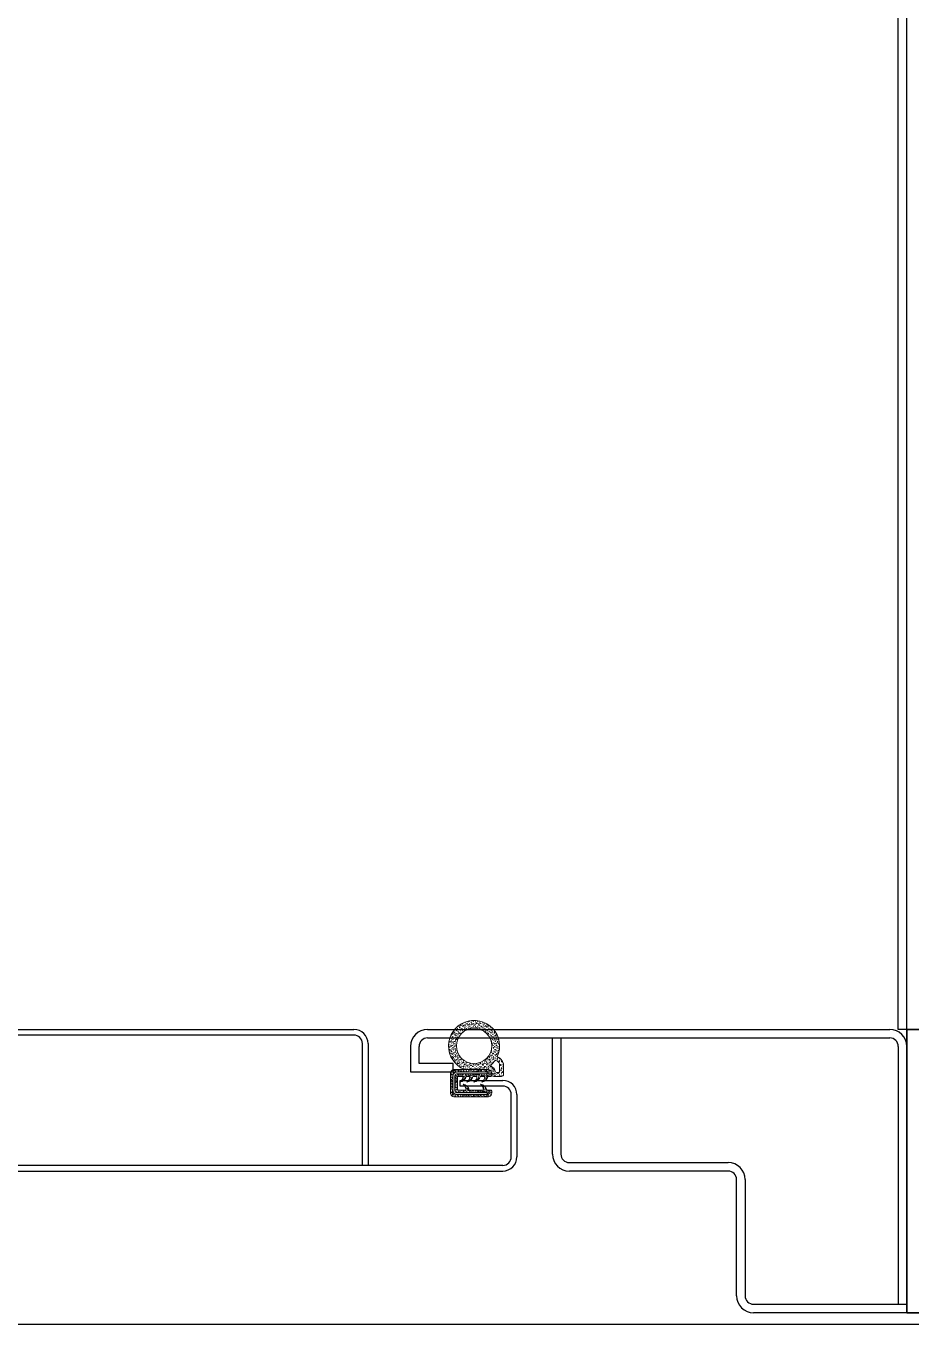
# Model space of a CAD drawing. Extents: x 758840 to 1108724, y -102573 to 143521.
# Drawn here: x 858301.9 to 858614.1, y 119782 to 120240.2 of the extents above; entities that cross this region are included whole.
import ezdxf

# ---------------------------------------------------------------- set-up
doc = ezdxf.new("R2010")
doc.units = 0
doc.header["$LTSCALE"] = 1000
doc.header["$MEASUREMENT"] = 0
doc.layers.add('GEN-DC 细实线', color=8, linetype='Continuous', lineweight=5)
doc.layers.add('室外柴油发电-2层', color=241, linetype='Continuous')

# ---------------------------------------------------------------- blocks, each defined once
blk = doc.blocks.new('$0$ARCH-DC$0$A$C198C5E16')
at = {"lineweight": 9}
h = blk.add_hatch(dxfattribs=at)
h.set_pattern_fill('AR-CONC', color=256, scale=0.006923, style=0)
h.set_pattern_definition([(130, (980.6558, -690.7537), (-1.2612785, -0.1103475), [0.1318846, -1.4507308]), (185, (980.6558, -690.7537), (0.2439888, 1.3226998), [0.1055077, -1.1605846]), (79.549, (980.5507, -690.7629), (-1.0172942, 1.2123463), [0.1120846, -1.2329308]), (133.8158, (980.6558, -690.402), (-1.876701, -0.2910623), [0.197827, -2.1760962]), (83.3644, (980.4994, -690.4262), (-1.6435678, 1.7129462), [0.168127, -1.8493962]), (188.816, (980.6558, -690.402), (-1.6435703, 1.712943), [0.1582615, -1.740877]), (159, (980.4799, -690.4899), (-1.0496415, -0.70799205), [0.1318846, -1.4507308]), (214, (980.4799, -690.4899), (-0.4278602, 1.2751475), [0.1055077, -1.1605846]), (108.5486, (980.3925, -690.5489), (-1.4774988, 0.5671582), [0.1120846, -1.2329308]), (142.5, (980.65577, -690.75366), (-0.02138264, 0.58538104), [0, -1.14651692, 0, -1.17816923, 0, -1.16498077]), (172.5, (980.6558, -690.75366), (-0.46259766, 0.69355783), [0, -0.6717323, 0, -1.12014, 0, -0.44401154]), (212.5, (981.0479, -690.75366), (-0.93870412, -0.03966054), [0, -0.4396154, 0, -1.3716, 0, -1.8200077]), (222.5, (981.22375, -690.7537), (-1.0255097, 0.17602955), [0, -0.5715, 0, -0.9108831, 0, -1.2924692])])
h.paths.add_polyline_path([(2.08, 27, 0.414214), (0.69, 25.61), (0.69, 18.69, 0.414214), (2.08, 17.3), (13.85, 17.3, 0.414214), (15.23, 18.69), (15.23, 19.38, 0.414214), (14.88, 19.73), (13.94, 19.73, 0.302712), (11.73, 21.8, -0.24787), (12.8, 19.73), (11.16, 19.73, 0.302712), (8.96, 21.8, -0.24787), (10.03, 19.73), (8.62, 19.73, 0.302712), (6.42, 21.8, -0.24787), (7.49, 19.73), (6.22, 19.73, 0.302712), (4.01, 21.8, -0.24787), (5.08, 19.73), (3.46, 19.73, -0.414214), (3.11, 20.07), (3.11, 24.23, -0.414214), (3.46, 24.57), (6.18, 24.57, -0.24787), (5.12, 22.5, 0.302712), (7.32, 24.57), (12.33, 24.57, -0.24787), (11.27, 22.5, 0.302712), (13.47, 24.57), (14.88, 24.57, 0.414214), (15.23, 24.92), (15.23, 25.61, 0.414214), (13.85, 27)])
h.paths.add_polyline_path([(13.67, 26.13), (13.67, 25.44), (2.94, 25.44, 0.414214), (2.25, 24.75), (2.25, 19.55, 0.414214), (2.94, 18.86), (13.67, 18.86), (13.67, 18.17), (2.94, 18.17, -0.414214), (1.56, 19.55), (1.56, 24.75, -0.414214), (2.94, 26.13)], flags=16)
blk.add_hatch(color=256, dxfattribs=at).paths.add_polyline_path([(13.67, 26.13), (2.94, 26.13, 0.414214), (1.56, 24.75), (1.56, 19.55, 0.414214), (2.94, 18.17), (13.67, 18.17), (13.67, 18.86), (2.94, 18.86, -0.414214), (2.25, 19.55), (2.25, 24.75, -0.414214), (2.94, 25.44), (13.67, 25.44)])
h = blk.add_hatch(dxfattribs=at)
h.set_pattern_fill('AR-SAND', color=256, scale=0.02, style=0)
h.set_pattern_definition([(142.5, (290.2539, -193.1533), (0.0320006, 0.9788265), [0, -0.77216, 0, -0.8636, 0, -0.8255]), (172.5, (290.2539, -193.1533), (-0.8990466, 1.43365), [0, -0.41656, 0, -0.69596, 0, -0.2667]), (212.5, (290.8787, -193.1533), (-1.5819847, 0.0028744), [0, -0.254, 0, -0.9144, 0, -1.1938]), (222.5, (290.8787, -193.1533), (-1.527113, 0.4458586), [0, -0.127, 0, -0.59944, 0, -0.6858])])
h.paths.add_polyline_path([(5.54, 17.3, 2.487865), (17.15, 12.8, 0.2723), (19.37, 15.26, 0.050567), (19.38, 15.4), (19.38, 19.04, 0.414214), (18.69, 19.73), (15.92, 19.73, 0.414214), (15.23, 19.04), (15.23, 18.69, -0.414214), (13.85, 17.3)])
h.paths.add_polyline_path([(15.23, 9, -1), (2.77, 9, -1)], flags=16)
h.paths.add_polyline_path([(15.12, 16.23, 0.220892), (16.55, 18.07, -0.350001), (16.88, 18.34), (17.65, 18.34, -0.414214), (18, 18), (18, 15.48, -0.270277), (16.69, 14.11, -0.316753), (16.31, 14.24, 0.053132), (15.04, 15.67, -0.523203)], flags=16)
at = {"color": 3, "lineweight": 9}
blk.add_lwpolyline([(15.23, 18.69, -0.414214), (13.85, 17.3), (2.08, 17.3, -0.414214), (0.69, 18.69), (0.69, 25.61, -0.414214), (2.08, 27), (13.85, 27, -0.414214), (15.23, 25.61), (15.23, 24.92, -0.414214), (14.88, 24.57), (13.47, 24.57, -0.302712), (11.27, 22.5, 0.24787), (12.33, 24.57), (7.32, 24.57, -0.302712), (5.12, 22.5, 0.24787), (6.18, 24.57), (3.46, 24.57, 0.414214), (3.11, 24.23), (3.11, 20.07, 0.414214), (3.46, 19.73), (5.08, 19.73, 0.24787), (4.01, 21.8, -0.302712), (6.22, 19.73), (7.49, 19.73, 0.24787), (6.42, 21.8, -0.302712), (8.62, 19.73), (10.03, 19.73, 0.24787), (8.96, 21.8, -0.302712), (11.16, 19.73), (12.8, 19.73, 0.24787), (11.73, 21.8, -0.302712), (13.94, 19.73), (14.88, 19.73, -0.414214), (15.23, 19.38), (15.23, 18.69), (15.23, 19.04, -0.414214), (15.92, 19.73), (18.69, 19.73, -0.414214), (19.38, 19.04), (19.38, 15.4, -0.050567), (19.37, 15.26, -0.2723), (17.15, 12.8, -2.487865), (5.54, 17.3)], format="xyb", dxfattribs=at)
for points in [[(13.67, 26.13), (2.94, 26.13, 0.414214), (1.56, 24.75), (1.56, 19.55, 0.414214), (2.94, 18.17), (13.67, 18.17), (13.67, 18.86), (2.94, 18.86, -0.414214), (2.25, 19.55), (2.25, 24.75, -0.414214), (2.94, 25.44), (13.67, 25.44)], [(17.99, 15.43, -0.263446), (16.69, 14.11, -0.316753), (16.31, 14.24, 0.053132), (15.04, 15.67, -0.523203), (15.12, 16.23, 0.220892), (16.55, 18.07, -0.350001), (16.88, 18.34), (17.65, 18.34, -0.414214), (18, 18), (18, 15.52, -0.065614)]]:
    blk.add_lwpolyline(points, format="xyb", close=True, dxfattribs=at)
blk.add_circle((9, 9), 6.23, dxfattribs=at)
blk = doc.blocks.new('$0$ARCH-DC$0$侧检修门')
blk.add_lwpolyline([(14029.12, 10022.77), (14029.11, 10122.77), (13979.11, 10122.77), (13979.11, 10022.77)], close=True)
blk = doc.blocks.new('柴发假负载')
for p, q in [((8434717.612, -3630370.904), (8434717.612, -3627478.904)), ((8434714.612, -3630370.904), (8434714.612, -3627578.904)), ((8433821.612, -3630370.904), (8434522.612, -3630370.904)), ((8434522.612, -3630372.904), (8433821.612, -3630372.904)), ((8434548.612, -3630370.904), (8434711.612, -3630370.904)), ((8434717.612, -3630370.904), (8434714.612, -3630370.904)), ((8434525.612, -3630418.904), (8434525.612, -3630375.904)), ((8434527.612, -3630375.904), (8434527.612, -3630418.904)), ((8434542.612, -3630376.904), (8434542.612, -3630385.904)), ((8434545.612, -3630382.904), (8434545.612, -3630376.904)), ((8434548.612, -3630373.904), (8434711.612, -3630373.904)), ((8434592.612, -3630414.904), (8434592.612, -3630373.904)), ((8434592.612, -3630373.904), (8434595.612, -3630373.904)), ((8434595.612, -3630373.904), (8434595.612, -3630414.904)), ((8434714.612, -3630376.904), (8434714.612, -3630467.904)), ((8434717.612, -3630467.904), (8434717.612, -3630376.904)), ((8434557.612, -3630382.904), (8434545.612, -3630382.904)), ((8434557.612, -3630385.904), (8434557.612, -3630382.904)), ((8434542.612, -3630385.904), (8434545.612, -3630385.904)), ((8434542.612, -3630385.904), (8434557.612, -3630385.904)), ((8434560.112, -3630390.904), (8434560.112, -3630388.904)), ((8434560.112, -3630388.904), (8434575.112, -3630388.904)), ((8434575.112, -3630390.904), (8434560.112, -3630390.904)), ((8434578.112, -3630415.904), (8434578.112, -3630393.904)), ((8434580.112, -3630393.904), (8434580.112, -3630415.904)), ((8434575.112, -3630418.904), (8433751.612, -3630418.904)), ((8434527.612, -3630418.904), (8434525.612, -3630418.904)), ((8434598.612, -3630417.904), (8434654.612, -3630417.904)), ((8433751.612, -3630420.904), (8434575.112, -3630420.904)), ((8434654.612, -3630420.904), (8434598.612, -3630420.904)), ((8434657.612, -3630464.904), (8434657.612, -3630423.904)), ((8434660.612, -3630423.904), (8434660.612, -3630464.904)), ((8434663.612, -3630467.904), (8434717.612, -3630467.904)), ((8434714.612, -3630467.904), (8434717.612, -3630467.904)), ((8434717.612, -3630470.904), (8434663.612, -3630470.904))]:
    blk.add_line(p, q)
blk.add_lwpolyline([(8434717.612, -3630470.904), (8434717.612, -3630370.904), (8434767.612, -3630370.904), (8434767.612, -3630470.904)], close=True)
for centre, radius, start, end in [((8434522.612, -3630375.904), 5, 0, 90), ((8434522.612, -3630375.904), 3, 0, 90), ((8434548.612, -3630376.904), 6, 90, 180), ((8434711.612, -3630376.904), 6, 0, 90), ((8434548.612, -3630376.904), 3, 90, 180), ((8434711.612, -3630376.904), 3, 0, 90), ((8434575.112, -3630393.904), 5, 0, 90), ((8434575.112, -3630393.904), 3, 0, 90), ((8434598.612, -3630414.904), 6, 180, 270), ((8434598.612, -3630414.904), 3, 180, 270), ((8434575.112, -3630415.904), 5, 270, 0), ((8434575.112, -3630415.904), 3, 270, 0), ((8434654.612, -3630423.904), 6, 0, 90), ((8434654.612, -3630423.904), 3, 0, 90), ((8434663.612, -3630464.904), 6, 180, 270), ((8434663.612, -3630464.904), 3, 180, 270)]:
    blk.add_arc(centre, radius, start, end)
at = {"layer": 'GEN-DC 细实线'}
blk.add_lwpolyline([(8428582.482, -3627474.904), (8441582.482, -3627474.904), (8441582.482, -3630474.904), (8428582.482, -3630474.904)], close=True, dxfattribs=at)
blk.add_blockref('$0$ARCH-DC$0$侧检修门', (8420738.496, -3640493.676))
at = {"xscale": -1, "rotation": 180}
blk.add_blockref('$0$ARCH-DC$0$A$C198C5E16', (8434555.997, -3630367.753), dxfattribs=at)

msp = doc.modelspace()

# ---------------------------------------------------------------- linework, layer by layer
at = {"layer": '室外柴油发电-2层', "linetype": 'ByBlock', "lineweight": -3}
msp.add_lwpolyline([(852477.49, 119781.99), (865477.49, 119781.99), (865477.49, 122781.99), (852477.49, 122781.99)], close=True, dxfattribs=at)

# ---------------------------------------------------------------- block references
at = {"layer": '室外柴油发电-2层'}
msp.add_blockref('柴发假负载', (-7576105, 3750256.89), dxfattribs=at)

doc.saveas('drawing.dxf')
